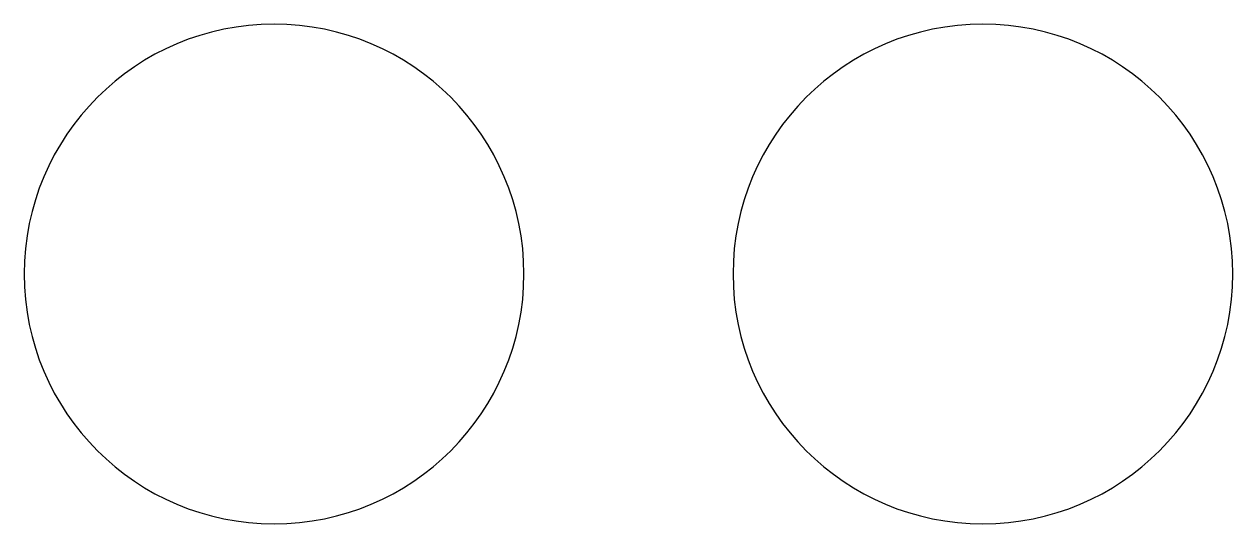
# Model space of a CAD drawing. Header units: inches. Extents: x -0.47 to 1.81, y -0.47 to 0.47.
import ezdxf

# ---------------------------------------------------------------- set-up
doc = ezdxf.new("R2010")
doc.units = ezdxf.units.IN
doc.layers.add('5', color=7, linetype='CONTINUOUS')

msp = doc.modelspace()

# ---------------------------------------------------------------- linework, layer by layer
at = {"layer": '5', "color": 5, "linetype": 'CONTINUOUS'}
for centre, start, end in [((0, 0), 360, 180), ((1.3346, 0), 360, 180), ((0, 0), 180, 360), ((1.3346, 0), 180, 360)]:
    msp.add_arc(centre, 0.4705, start, end, dxfattribs=at)

doc.saveas('drawing.dxf')
